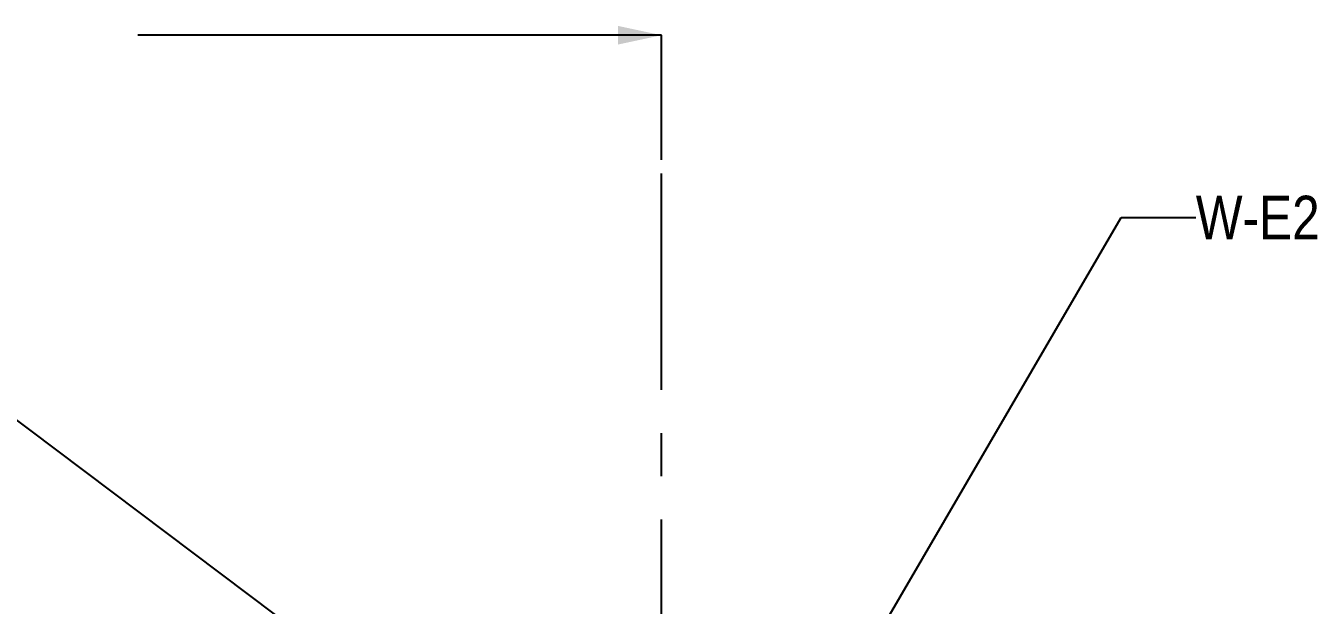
# Model space of a CAD drawing. Header units: millimetres. Extents: x 0 to 841, y 0 to 594.
# Drawn here: x 249.8 to 353.5, y 368.6 to 415.1 of the extents above; entities that cross this region are included whole.
import ezdxf

# ---------------------------------------------------------------- set-up
doc = ezdxf.new("R2010")
doc.units = ezdxf.units.MM
doc.header["$LTSCALE"] = 46.255
doc.linetypes.add('CENTER', pattern=[0.6, 0.375, -0.075, 0.075, -0.075])
doc.layers.get('0').update_dxf_attribs({"linetype": 'CONTINUOUS'})
doc.layers.add('DEFAULT_1', color=7, linetype='CENTER')
doc.layers.add('NOTE', color=7, linetype='CONTINUOUS')
doc.styles.get("Standard").update_dxf_attribs({"font": 'txt', "width": 0.85})
doc.styles.add('TEXTSTYLE_2', font='txt', dxfattribs={"width": 0.85})
doc.dimstyles.get("Standard").update_dxf_attribs({"dimtxt": 3.5, "dimasz": 3.5, "dimexe": 1.5, "dimexo": 1, "dimtad": 1, "dimtxsty": 'STANDARD', "dimblk": '_FILLED', "dimblk1": '_FILLED', "dimblk2": '_FILLED', "dimcen": 0.09, "dimadec": 0, "dimazin": 0, "dimtol": 1, "dimtp": 0.01, "dimtm": 0.01, "dimtfac": 1, "dimtofl": 0, "dimtmove": 0, "dimatfit": 3, "dimldrblk": '_FILLED', "dimfxl": 1, "dimtolj": 1, "dimarcsym": 0})

# ---------------------------------------------------------------- blocks, each defined once
blk = doc.blocks.new('_FILLED')
at = {"color": 0, "linetype": 'BYBLOCK'}
blk.add_solid([(0, 0), (-1, 0.214), (-1, -0.214)], dxfattribs=at)

msp = doc.modelspace()

# ---------------------------------------------------------------- linework, layer by layer
at = {"layer": 'DEFAULT_1', "color": 7, "linetype": 'CENTER'}
msp.add_line((300.81, 404.33), (300.81, 414.33), dxfattribs=at)
at = {"layer": 'DEFAULT_1', "color": 9, "linetype": 'CENTER'}
msp.add_line((300.81, 274.87), (300.81, 404.33), dxfattribs=at)

# ---------------------------------------------------------------- texts
at = {"color": 2, "linetype": 'CONTINUOUS', "insert": (343.71, 401.45), "char_height": 3.5, "width": 15.4328, "attachment_point": 1, "line_spacing_factor": 0.9, "style": 'TEXTSTYLE_2'}
msp.add_mtext('W-E2', dxfattribs=at)

# ---------------------------------------------------------------- leaders
at = {"color": 7, "linetype": 'CONTINUOUS'}
msp.add_leader([(300.81, 414.33), (258.76, 414.33)], dimstyle='STANDARD', override={"dimtad": 0}, dxfattribs=at)
at = {"color": 2, "linetype": 'CONTINUOUS'}
msp.add_leader([(304.91, 343.42), (337.71, 399.7), (343.71, 399.7)], dimstyle='STANDARD', override={"dimtad": 0, "dimldrblk": 'DOT'}, dxfattribs=at)
at = {"layer": 'NOTE', "color": 2, "linetype": 'CONTINUOUS'}
msp.add_leader([(300.39, 344.84), (247.91, 384.3), (241.91, 384.3)], dimstyle='STANDARD', override={"dimtad": 0, "dimldrblk": 'DOT'}, dxfattribs=at)

doc.saveas('drawing.dxf')
